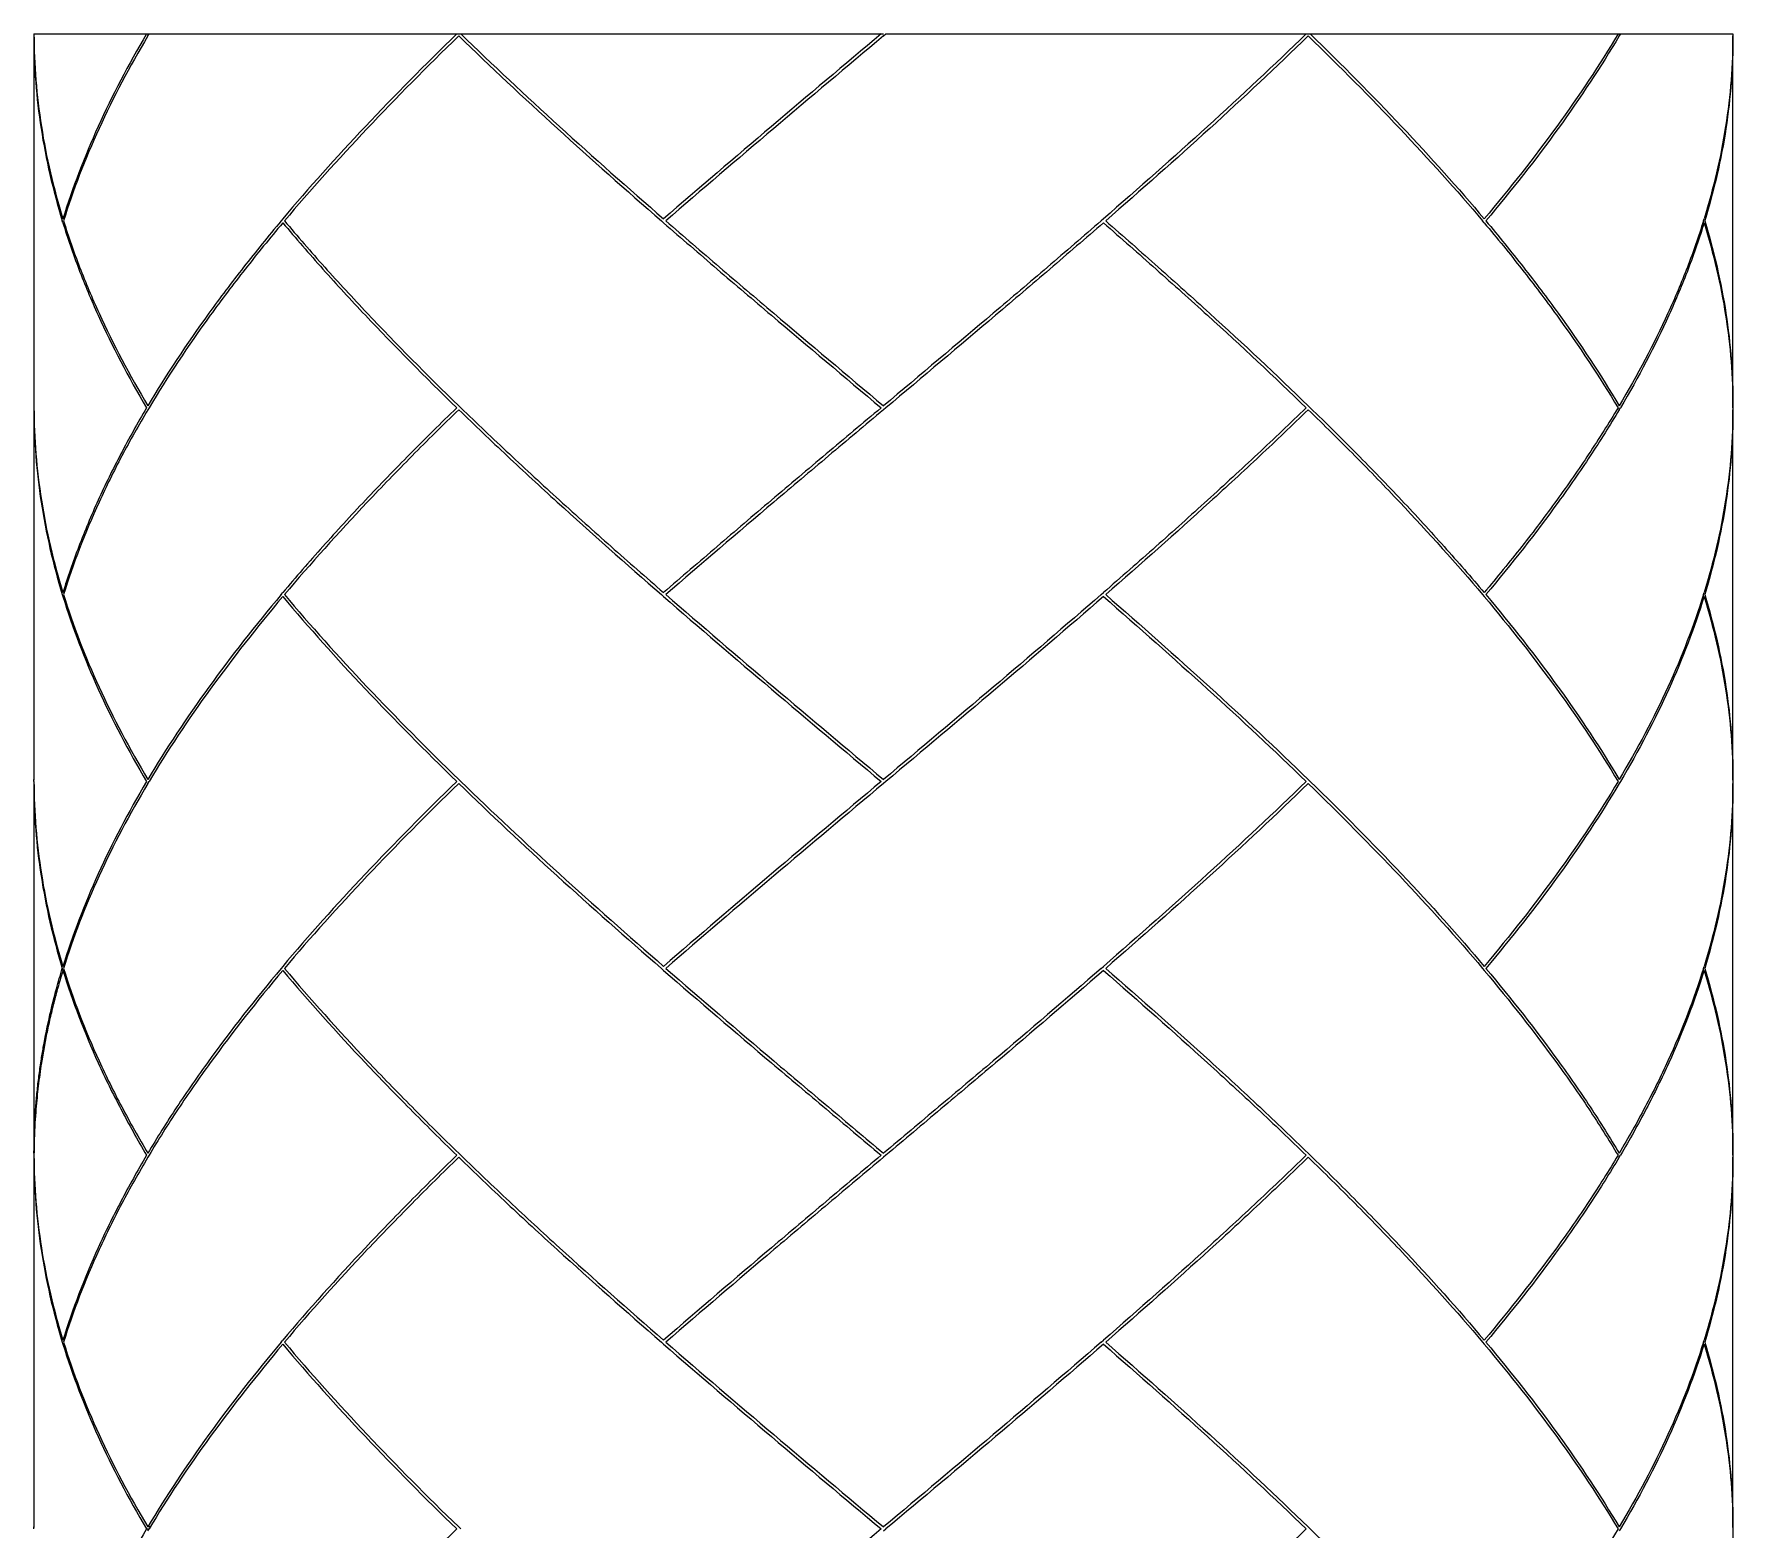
# Model space of a CAD drawing. Header units: millimetres. Extents: x 183.2 to 201.2, y 114.2 to 180.7.
# Drawn here: x 183.24 to 201.24, y 164.83 to 180.66 of the extents above; entities that cross this region are included whole.
import ezdxf

# ---------------------------------------------------------------- set-up
doc = ezdxf.new("R2010")
doc.units = ezdxf.units.MM

msp = doc.modelspace()

# ---------------------------------------------------------------- linework, layer by layer
at = {"color": 7, "linetype": 'Continuous', "lineweight": 15}
for p, q in [((183.235, 180.659), (184.429, 180.659)), ((183.235, 180.638), (183.235, 176.716)), ((184.429, 180.659), (184.454, 180.659)), ((184.441, 180.638), (184.454, 180.659)), ((184.454, 180.659), (187.714, 180.659)), ((187.714, 180.659), (187.776, 180.659)), ((187.757, 180.659), (192.21, 180.659)), ((192.21, 180.659), (192.235, 180.659)), ((192.235, 180.638), (192.26, 180.659)), ((192.26, 180.659), (196.714, 180.659)), ((196.694, 180.659), (196.757, 180.659)), ((196.757, 180.659), (200.017, 180.659)), ((200.017, 180.659), (200.042, 180.659)), ((200.042, 180.659), (200.029, 180.638)), ((200.042, 180.659), (201.235, 180.659)), ((201.235, 176.716), (201.235, 180.638)), ((183.542, 178.659), (183.535, 178.68)), ((185.871, 178.701), (185.854, 178.68)), ((189.882, 178.68), (189.906, 178.659)), ((194.565, 178.701), (194.54, 178.68)), ((198.599, 178.659), (198.582, 178.68)), ((200.922, 178.68), (200.929, 178.701)), ((183.235, 176.721), (183.235, 176.7)), ((183.235, 176.679), (183.235, 172.758)), ((184.454, 176.7), (184.441, 176.679)), ((187.757, 176.7), (187.735, 176.721)), ((192.26, 176.7), (192.235, 176.679)), ((196.735, 176.721), (196.757, 176.7)), ((200.029, 176.679), (200.042, 176.7)), ((201.235, 176.7), (201.235, 176.721)), ((201.235, 172.758), (201.235, 176.679)), ((183.535, 174.722), (183.542, 174.701)), ((185.854, 174.722), (185.871, 174.743)), ((189.882, 174.722), (189.906, 174.701)), ((194.54, 174.722), (194.565, 174.743)), ((198.582, 174.722), (198.599, 174.701)), ((200.922, 174.722), (200.929, 174.743)), ((183.235, 172.742), (183.235, 172.763)), ((183.235, 172.721), (183.235, 168.8)), ((184.441, 172.721), (184.454, 172.742)), ((187.757, 172.742), (187.735, 172.763)), ((192.26, 172.742), (192.235, 172.721)), ((196.735, 172.763), (196.757, 172.742)), ((200.042, 172.742), (200.029, 172.721)), ((201.235, 172.763), (201.235, 172.742)), ((201.235, 168.8), (201.235, 172.721)), ((183.542, 170.742), (183.535, 170.763)), ((185.871, 170.784), (185.854, 170.763)), ((189.906, 170.742), (189.882, 170.763)), ((194.54, 170.763), (194.565, 170.784)), ((198.582, 170.763), (198.599, 170.742)), ((200.922, 170.763), (200.929, 170.784)), ((183.235, 168.805), (183.235, 168.784)), ((183.235, 168.763), (183.235, 164.842)), ((184.454, 168.784), (184.441, 168.763)), ((187.735, 168.805), (187.757, 168.784)), ((192.26, 168.784), (192.235, 168.763)), ((196.735, 168.805), (196.757, 168.784)), ((200.029, 168.763), (200.042, 168.784)), ((201.235, 168.784), (201.235, 168.805)), ((201.235, 164.842), (201.235, 168.763)), ((183.535, 166.804), (183.542, 166.783)), ((185.854, 166.804), (185.871, 166.825)), ((189.882, 166.804), (189.906, 166.783)), ((194.54, 166.804), (194.565, 166.825)), ((198.582, 166.804), (198.599, 166.783)), ((200.922, 166.804), (200.929, 166.825)), ((183.235, 164.826), (183.235, 164.847)), ((184.429, 164.826), (184.454, 164.826)), ((184.468, 164.847), (184.441, 164.847)), ((184.441, 164.805), (184.454, 164.826)), ((187.757, 164.826), (187.735, 164.847)), ((192.235, 164.805), (192.26, 164.826)), ((196.735, 164.847), (196.757, 164.826)), ((200.042, 164.826), (200.029, 164.805)), ((201.235, 164.847), (201.235, 164.826))]:
    msp.add_line(p, q, dxfattribs=at)
for points, knots in [([(183.235, 180.659), (183.236, 180.334), (183.263, 180.006), (183.365, 179.352), (183.441, 179.028), (183.542, 178.701)], [0, 0, 0, 0, 0.5, 0.5, 1, 1, 1, 1]), ([(183.235, 180.638), (183.235, 180.313), (183.26, 179.985), (183.361, 179.331), (183.436, 179.007), (183.535, 178.68)], [0, 0, 0, 0, 0.5, 0.5, 1, 1, 1, 1]), ([(184.429, 180.659), (184.235, 180.334), (184.064, 180.006), (183.767, 179.352), (183.643, 179.028), (183.542, 178.701)], [0, 0, 0, 0, 0.5, 0.5, 1, 1, 1, 1]), ([(184.441, 180.638), (184.247, 180.313), (184.074, 179.985), (183.776, 179.331), (183.65, 179.007), (183.548, 178.68)], [0, 0, 0, 0, 0.5, 0.5, 1, 1, 1, 1]), ([(187.714, 180.659), (187.378, 180.334), (187.054, 180.006), (186.438, 179.352), (186.146, 179.028), (185.871, 178.701)], [0, 0, 0, 0, 0.5, 0.5, 1, 1, 1, 1]), ([(187.735, 180.638), (187.399, 180.313), (187.075, 179.985), (186.457, 179.331), (186.165, 179.007), (185.889, 178.68)], [0, 0, 0, 0, 0.5, 0.5, 1, 1, 1, 1]), ([(187.735, 180.638), (188.071, 180.313), (188.421, 179.985), (189.139, 179.331), (189.506, 179.007), (189.882, 178.68)], [0, 0, 0, 0, 0.5, 0.5, 1, 1, 1, 1]), ([(187.757, 180.659), (188.093, 180.334), (188.444, 180.006), (189.162, 179.352), (189.53, 179.028), (189.906, 178.701)], [0, 0, 0, 0, 0.5, 0.5, 1, 1, 1, 1]), ([(192.21, 180.659), (191.822, 180.334), (191.433, 180.006), (190.663, 179.352), (190.281, 179.028), (189.906, 178.701)], [0, 0, 0, 0, 0.5, 0.5, 1, 1, 1, 1]), ([(192.235, 180.638), (191.847, 180.313), (191.458, 179.985), (190.687, 179.331), (190.306, 179.007), (189.93, 178.68)], [0, 0, 0, 0, 0.5, 0.5, 1, 1, 1, 1]), ([(196.714, 180.659), (196.377, 180.334), (196.027, 180.006), (195.308, 179.352), (194.94, 179.028), (194.565, 178.701)], [0, 0, 0, 0, 0.5, 0.5, 1, 1, 1, 1]), ([(196.735, 180.638), (196.399, 180.313), (196.05, 179.985), (195.332, 179.331), (194.964, 179.007), (194.589, 178.68)], [0, 0, 0, 0, 0.5, 0.5, 1, 1, 1, 1]), ([(196.735, 180.638), (197.071, 180.313), (197.396, 179.985), (198.013, 179.331), (198.306, 179.007), (198.582, 178.68)], [0, 0, 0, 0, 0.5, 0.5, 1, 1, 1, 1]), ([(196.757, 180.659), (197.092, 180.334), (197.416, 180.006), (198.032, 179.352), (198.324, 179.028), (198.599, 178.701)], [0, 0, 0, 0, 0.5, 0.5, 1, 1, 1, 1]), ([(200.017, 180.659), (199.822, 180.334), (199.605, 180.006), (199.131, 179.352), (198.874, 179.028), (198.599, 178.701)], [0, 0, 0, 0, 0.5, 0.5, 1, 1, 1, 1]), ([(200.029, 180.638), (199.835, 180.313), (199.619, 179.985), (199.147, 179.331), (198.891, 179.007), (198.617, 178.68)], [0, 0, 0, 0, 0.5, 0.5, 1, 1, 1, 1]), ([(201.235, 180.659), (201.234, 180.334), (201.208, 180.006), (201.105, 179.352), (201.029, 179.028), (200.929, 178.701)], [0, 0, 0, 0, 0.5, 0.5, 1, 1, 1, 1]), ([(201.235, 180.638), (201.235, 180.313), (201.21, 179.985), (201.11, 179.331), (201.035, 179.007), (200.935, 178.68)], [0, 0, 0, 0, 0.5, 0.5, 1, 1, 1, 1]), ([(183.542, 178.659), (183.592, 178.495), (183.649, 178.332), (183.773, 178.005), (183.841, 177.843), (184.064, 177.354), (184.235, 177.026), (184.429, 176.7)], [0, 0, 0, 0, 0.25, 0.25, 0.5, 0.5, 1, 1, 1, 1]), ([(183.548, 178.68), (183.599, 178.516), (183.656, 178.353), (183.782, 178.026), (183.85, 177.864), (184.074, 177.375), (184.247, 177.047), (184.441, 176.721)], [0, 0, 0, 0, 0.25, 0.25, 0.5, 0.5, 1, 1, 1, 1]), ([(185.854, 178.68), (185.717, 178.516), (185.584, 178.353), (185.328, 178.026), (185.206, 177.864), (184.852, 177.375), (184.635, 177.047), (184.441, 176.721)], [0, 0, 0, 0, 0.25, 0.25, 0.5, 0.5, 1, 1, 1, 1]), ([(185.871, 178.659), (185.734, 178.495), (185.601, 178.332), (185.344, 178.005), (185.221, 177.843), (184.866, 177.354), (184.649, 177.026), (184.454, 176.7)], [0, 0, 0, 0, 0.25, 0.25, 0.5, 0.5, 1, 1, 1, 1]), ([(185.871, 178.659), (186.009, 178.495), (186.151, 178.332), (186.443, 178.005), (186.592, 177.843), (187.054, 177.354), (187.378, 177.026), (187.714, 176.7)], [0, 0, 0, 0, 0.25, 0.25, 0.5, 0.5, 1, 1, 1, 1]), ([(185.889, 178.68), (186.027, 178.516), (186.169, 178.353), (186.462, 178.026), (186.612, 177.864), (187.074, 177.375), (187.399, 177.047), (187.735, 176.721)], [0, 0, 0, 0, 0.25, 0.25, 0.5, 0.5, 1, 1, 1, 1]), ([(189.906, 178.659), (190.094, 178.495), (190.283, 178.332), (190.664, 178.005), (190.855, 177.843), (191.433, 177.354), (191.822, 177.026), (192.21, 176.7)], [0, 0, 0, 0, 0.25, 0.25, 0.5, 0.5, 1, 1, 1, 1]), ([(189.93, 178.68), (190.118, 178.516), (190.307, 178.353), (190.689, 178.026), (190.88, 177.864), (191.458, 177.375), (191.847, 177.047), (192.235, 176.721)], [0, 0, 0, 0, 0.25, 0.25, 0.5, 0.5, 1, 1, 1, 1]), ([(194.54, 178.68), (194.353, 178.516), (194.163, 178.353), (193.782, 178.026), (193.59, 177.864), (193.013, 177.375), (192.624, 177.047), (192.235, 176.721)], [0, 0, 0, 0, 0.25, 0.25, 0.5, 0.5, 1, 1, 1, 1]), ([(194.565, 178.659), (194.377, 178.495), (194.187, 178.332), (193.806, 178.005), (193.615, 177.843), (193.038, 177.354), (192.649, 177.026), (192.26, 176.7)], [0, 0, 0, 0, 0.25, 0.25, 0.5, 0.5, 1, 1, 1, 1]), ([(194.565, 178.659), (194.752, 178.495), (194.939, 178.332), (195.306, 178.005), (195.488, 177.843), (196.027, 177.354), (196.377, 177.026), (196.714, 176.7)], [0, 0, 0, 0, 0.25, 0.25, 0.5, 0.5, 1, 1, 1, 1]), ([(194.589, 178.68), (194.776, 178.516), (194.962, 178.353), (195.33, 178.026), (195.511, 177.864), (196.049, 177.375), (196.399, 177.047), (196.735, 176.721)], [0, 0, 0, 0, 0.25, 0.25, 0.5, 0.5, 1, 1, 1, 1]), ([(198.599, 178.659), (198.737, 178.495), (198.87, 178.332), (199.126, 178.005), (199.249, 177.843), (199.604, 177.354), (199.822, 177.026), (200.017, 176.7)], [0, 0, 0, 0, 0.25, 0.25, 0.5, 0.5, 1, 1, 1, 1]), ([(198.617, 178.68), (198.754, 178.516), (198.887, 178.353), (199.142, 178.026), (199.265, 177.864), (199.619, 177.375), (199.835, 177.047), (200.029, 176.721)], [0, 0, 0, 0, 0.25, 0.25, 0.5, 0.5, 1, 1, 1, 1]), ([(200.922, 178.68), (200.871, 178.516), (200.814, 178.353), (200.689, 178.026), (200.62, 177.864), (200.396, 177.375), (200.224, 177.047), (200.029, 176.721)], [0, 0, 0, 0, 0.25, 0.25, 0.5, 0.5, 1, 1, 1, 1]), ([(200.929, 178.659), (200.878, 178.495), (200.822, 178.332), (200.697, 178.005), (200.629, 177.843), (200.407, 177.354), (200.235, 177.026), (200.042, 176.7)], [0, 0, 0, 0, 0.25, 0.25, 0.5, 0.5, 1, 1, 1, 1]), ([(200.929, 178.659), (200.979, 178.495), (201.023, 178.332), (201.099, 178.005), (201.131, 177.843), (201.208, 177.354), (201.234, 177.026), (201.235, 176.7)], [0, 0, 0, 0, 0.25, 0.25, 0.5, 0.5, 1, 1, 1, 1]), ([(200.935, 178.68), (200.985, 178.516), (201.029, 178.353), (201.103, 178.026), (201.135, 177.864), (201.21, 177.375), (201.235, 177.047), (201.235, 176.721)], [0, 0, 0, 0, 0.25, 0.25, 0.5, 0.5, 1, 1, 1, 1]), ([(183.235, 176.7), (183.236, 176.537), (183.243, 176.375), (183.269, 176.048), (183.288, 175.885), (183.34, 175.558), (183.371, 175.394), (183.447, 175.068), (183.492, 174.906), (183.542, 174.743)], [0, 0, 0, 0, 0.25, 0.25, 0.5, 0.5, 0.75, 0.75, 1, 1, 1, 1]), ([(183.235, 176.679), (183.235, 176.516), (183.242, 176.354), (183.267, 176.027), (183.286, 175.864), (183.361, 175.373), (183.436, 175.048), (183.535, 174.722)], [0, 0, 0, 0, 0.25, 0.25, 0.5, 0.5, 1, 1, 1, 1]), ([(184.429, 176.7), (184.332, 176.537), (184.241, 176.375), (184.07, 176.048), (183.99, 175.885), (183.841, 175.558), (183.773, 175.394), (183.648, 175.068), (183.592, 174.906), (183.542, 174.743)], [0, 0, 0, 0, 0.25, 0.25, 0.5, 0.5, 0.75, 0.75, 1, 1, 1, 1]), ([(184.441, 176.679), (184.344, 176.516), (184.252, 176.354), (184.08, 176.027), (184, 175.864), (183.776, 175.373), (183.65, 175.048), (183.548, 174.722)], [0, 0, 0, 0, 0.25, 0.25, 0.5, 0.5, 1, 1, 1, 1]), ([(187.714, 176.7), (187.546, 176.537), (187.381, 176.375), (187.059, 176.048), (186.901, 175.885), (186.592, 175.558), (186.442, 175.394), (186.15, 175.068), (186.009, 174.906), (185.871, 174.743)], [0, 0, 0, 0, 0.25, 0.25, 0.5, 0.5, 0.75, 0.75, 1, 1, 1, 1]), ([(187.735, 176.679), (187.567, 176.516), (187.402, 176.354), (187.079, 176.027), (186.921, 175.864), (186.457, 175.373), (186.165, 175.048), (185.889, 174.722)], [0, 0, 0, 0, 0.25, 0.25, 0.5, 0.5, 1, 1, 1, 1]), ([(187.735, 176.679), (187.903, 176.516), (188.075, 176.354), (188.423, 176.027), (188.6, 175.864), (189.139, 175.373), (189.507, 175.048), (189.882, 174.722)], [0, 0, 0, 0, 0.25, 0.25, 0.5, 0.5, 1, 1, 1, 1]), ([(187.757, 176.7), (187.925, 176.537), (188.097, 176.375), (188.446, 176.048), (188.623, 175.885), (188.982, 175.558), (189.165, 175.394), (189.532, 175.068), (189.718, 174.906), (189.906, 174.743)], [0, 0, 0, 0, 0.25, 0.25, 0.5, 0.5, 0.75, 0.75, 1, 1, 1, 1]), ([(192.21, 176.7), (192.016, 176.537), (191.822, 176.375), (191.434, 176.048), (191.241, 175.885), (190.855, 175.558), (190.663, 175.394), (190.283, 175.068), (190.094, 174.906), (189.906, 174.743)], [0, 0, 0, 0, 0.25, 0.25, 0.5, 0.5, 0.75, 0.75, 1, 1, 1, 1]), ([(192.235, 176.679), (192.041, 176.516), (191.847, 176.354), (191.459, 176.027), (191.266, 175.864), (190.687, 175.373), (190.306, 175.048), (189.93, 174.722)], [0, 0, 0, 0, 0.25, 0.25, 0.5, 0.5, 1, 1, 1, 1]), ([(196.714, 176.7), (196.545, 176.537), (196.374, 176.375), (196.025, 176.048), (195.848, 175.885), (195.488, 175.558), (195.306, 175.394), (194.938, 175.068), (194.752, 174.906), (194.565, 174.743)], [0, 0, 0, 0, 0.25, 0.25, 0.5, 0.5, 0.75, 0.75, 1, 1, 1, 1]), ([(196.735, 176.679), (196.567, 176.516), (196.396, 176.354), (196.048, 176.027), (195.87, 175.864), (195.332, 175.373), (194.964, 175.048), (194.589, 174.722)], [0, 0, 0, 0, 0.25, 0.25, 0.5, 0.5, 1, 1, 1, 1]), ([(196.735, 176.679), (196.903, 176.516), (197.068, 176.354), (197.392, 176.027), (197.55, 175.864), (198.013, 175.373), (198.306, 175.048), (198.582, 174.722)], [0, 0, 0, 0, 0.25, 0.25, 0.5, 0.5, 1, 1, 1, 1]), ([(196.757, 176.7), (196.925, 176.537), (197.089, 176.375), (197.412, 176.048), (197.57, 175.885), (197.878, 175.558), (198.028, 175.394), (198.32, 175.068), (198.462, 174.906), (198.599, 174.743)], [0, 0, 0, 0, 0.25, 0.25, 0.5, 0.5, 0.75, 0.75, 1, 1, 1, 1]), ([(200.017, 176.7), (199.919, 176.537), (199.816, 176.375), (199.6, 176.048), (199.486, 175.885), (199.249, 175.558), (199.126, 175.394), (198.869, 175.068), (198.737, 174.906), (198.599, 174.743)], [0, 0, 0, 0, 0.25, 0.25, 0.5, 0.5, 0.75, 0.75, 1, 1, 1, 1]), ([(200.029, 176.679), (199.932, 176.516), (199.83, 176.354), (199.614, 176.027), (199.501, 175.864), (199.147, 175.373), (198.891, 175.048), (198.617, 174.722)], [0, 0, 0, 0, 0.25, 0.25, 0.5, 0.5, 1, 1, 1, 1]), ([(201.235, 176.7), (201.235, 176.537), (201.228, 176.375), (201.202, 176.048), (201.182, 175.885), (201.131, 175.558), (201.099, 175.394), (201.023, 175.068), (200.979, 174.906), (200.929, 174.743)], [0, 0, 0, 0, 0.25, 0.25, 0.5, 0.5, 0.75, 0.75, 1, 1, 1, 1]), ([(201.235, 176.679), (201.235, 176.516), (201.229, 176.354), (201.204, 176.027), (201.185, 175.864), (201.11, 175.373), (201.035, 175.048), (200.935, 174.722)], [0, 0, 0, 0, 0.25, 0.25, 0.5, 0.5, 1, 1, 1, 1]), ([(183.542, 174.701), (183.642, 174.374), (183.768, 174.046), (184.064, 173.396), (184.235, 173.068), (184.429, 172.742)], [0, 0, 0, 0, 0.5, 0.5, 1, 1, 1, 1]), ([(183.548, 174.722), (183.65, 174.395), (183.776, 174.067), (184.074, 173.416), (184.247, 173.09), (184.441, 172.763)], [0, 0, 0, 0, 0.5, 0.5, 1, 1, 1, 1]), ([(185.854, 174.722), (185.58, 174.395), (185.323, 174.067), (184.852, 173.416), (184.635, 173.09), (184.441, 172.763)], [0, 0, 0, 0, 0.5, 0.5, 1, 1, 1, 1]), ([(185.871, 174.701), (185.597, 174.374), (185.339, 174.046), (184.866, 173.396), (184.649, 173.068), (184.454, 172.742)], [0, 0, 0, 0, 0.5, 0.5, 1, 1, 1, 1]), ([(185.871, 174.701), (186.146, 174.374), (186.439, 174.046), (187.054, 173.396), (187.378, 173.068), (187.714, 172.742)], [0, 0, 0, 0, 0.5, 0.5, 1, 1, 1, 1]), ([(185.889, 174.722), (186.164, 174.395), (186.458, 174.067), (187.075, 173.416), (187.399, 173.09), (187.735, 172.763)], [0, 0, 0, 0, 0.5, 0.5, 1, 1, 1, 1]), ([(189.906, 174.701), (190.281, 174.374), (190.664, 174.046), (191.433, 173.396), (191.822, 173.068), (192.21, 172.742)], [0, 0, 0, 0, 0.5, 0.5, 1, 1, 1, 1]), ([(189.93, 174.722), (190.306, 174.395), (190.688, 174.067), (191.458, 173.416), (191.847, 173.09), (192.235, 172.763)], [0, 0, 0, 0, 0.5, 0.5, 1, 1, 1, 1]), ([(194.54, 174.722), (194.165, 174.395), (193.782, 174.067), (193.013, 173.416), (192.624, 173.09), (192.235, 172.763)], [0, 0, 0, 0, 0.5, 0.5, 1, 1, 1, 1]), ([(194.565, 174.701), (194.189, 174.374), (193.807, 174.046), (193.038, 173.396), (192.649, 173.068), (192.26, 172.742)], [0, 0, 0, 0, 0.5, 0.5, 1, 1, 1, 1]), ([(194.565, 174.701), (194.94, 174.374), (195.309, 174.046), (196.027, 173.396), (196.376, 173.068), (196.714, 172.742)], [0, 0, 0, 0, 0.5, 0.5, 1, 1, 1, 1]), ([(194.589, 174.722), (194.964, 174.395), (195.333, 174.067), (196.049, 173.416), (196.399, 173.09), (196.735, 172.763)], [0, 0, 0, 0, 0.5, 0.5, 1, 1, 1, 1]), ([(198.599, 174.701), (198.874, 174.374), (199.131, 174.046), (199.605, 173.396), (199.822, 173.068), (200.017, 172.742)], [0, 0, 0, 0, 0.5, 0.5, 1, 1, 1, 1]), ([(198.617, 174.722), (198.891, 174.395), (199.147, 174.067), (199.619, 173.416), (199.835, 173.09), (200.029, 172.763)], [0, 0, 0, 0, 0.5, 0.5, 1, 1, 1, 1]), ([(200.922, 174.722), (200.82, 174.395), (200.694, 174.067), (200.396, 173.416), (200.224, 173.09), (200.029, 172.763)], [0, 0, 0, 0, 0.5, 0.5, 1, 1, 1, 1]), ([(200.929, 174.701), (200.828, 174.374), (200.703, 174.046), (200.407, 173.396), (200.235, 173.068), (200.042, 172.742)], [0, 0, 0, 0, 0.5, 0.5, 1, 1, 1, 1]), ([(200.929, 174.701), (201.029, 174.374), (201.105, 174.046), (201.208, 173.396), (201.234, 173.068), (201.235, 172.742)], [0, 0, 0, 0, 0.5, 0.5, 1, 1, 1, 1]), ([(200.935, 174.722), (201.035, 174.395), (201.11, 174.067), (201.21, 173.416), (201.235, 173.09), (201.235, 172.763)], [0, 0, 0, 0, 0.5, 0.5, 1, 1, 1, 1]), ([(183.235, 172.742), (183.236, 172.415), (183.263, 172.09), (183.365, 171.436), (183.441, 171.11), (183.542, 170.784)], [0, 0, 0, 0, 0.5, 0.5, 1, 1, 1, 1]), ([(183.235, 172.721), (183.235, 172.394), (183.26, 172.069), (183.361, 171.415), (183.436, 171.089), (183.535, 170.763)], [0, 0, 0, 0, 0.5, 0.5, 1, 1, 1, 1]), ([(184.429, 172.742), (184.235, 172.415), (184.064, 172.09), (183.767, 171.436), (183.642, 171.11), (183.542, 170.784)], [0, 0, 0, 0, 0.5, 0.5, 1, 1, 1, 1]), ([(184.441, 172.721), (184.247, 172.394), (184.074, 172.069), (183.776, 171.415), (183.65, 171.089), (183.548, 170.763)], [0, 0, 0, 0, 0.5, 0.5, 1, 1, 1, 1]), ([(187.714, 172.742), (187.377, 172.415), (187.055, 172.09), (186.438, 171.436), (186.146, 171.11), (185.871, 170.784)], [0, 0, 0, 0, 0.5, 0.5, 1, 1, 1, 1]), ([(187.735, 172.721), (187.399, 172.394), (187.075, 172.069), (186.458, 171.415), (186.164, 171.089), (185.889, 170.763)], [0, 0, 0, 0, 0.5, 0.5, 1, 1, 1, 1]), ([(187.735, 172.721), (188.072, 172.394), (188.42, 172.069), (189.138, 171.415), (189.507, 171.089), (189.882, 170.763)], [0, 0, 0, 0, 0.5, 0.5, 1, 1, 1, 1]), ([(187.757, 172.742), (188.094, 172.415), (188.443, 172.09), (189.162, 171.436), (189.531, 171.11), (189.906, 170.784)], [0, 0, 0, 0, 0.5, 0.5, 1, 1, 1, 1]), ([(192.21, 172.742), (191.821, 172.415), (191.434, 172.09), (190.663, 171.436), (190.281, 171.11), (189.906, 170.784)], [0, 0, 0, 0, 0.5, 0.5, 1, 1, 1, 1]), ([(192.235, 172.721), (191.846, 172.394), (191.459, 172.069), (190.687, 171.415), (190.305, 171.089), (189.93, 170.763)], [0, 0, 0, 0, 0.5, 0.5, 1, 1, 1, 1]), ([(196.714, 172.742), (196.376, 172.415), (196.027, 172.09), (195.309, 171.436), (194.94, 171.11), (194.565, 170.784)], [0, 0, 0, 0, 0.5, 0.5, 1, 1, 1, 1]), ([(196.735, 172.721), (196.399, 172.394), (196.05, 172.069), (195.332, 171.415), (194.964, 171.089), (194.589, 170.763)], [0, 0, 0, 0, 0.5, 0.5, 1, 1, 1, 1]), ([(196.735, 172.721), (197.072, 172.394), (197.395, 172.069), (198.013, 171.415), (198.306, 171.089), (198.582, 170.763)], [0, 0, 0, 0, 0.5, 0.5, 1, 1, 1, 1]), ([(196.757, 172.742), (197.093, 172.415), (197.416, 172.09), (198.032, 171.436), (198.325, 171.11), (198.599, 170.784)], [0, 0, 0, 0, 0.5, 0.5, 1, 1, 1, 1]), ([(200.017, 172.742), (199.822, 172.415), (199.605, 172.09), (199.131, 171.436), (198.874, 171.11), (198.599, 170.784)], [0, 0, 0, 0, 0.5, 0.5, 1, 1, 1, 1]), ([(200.029, 172.721), (199.835, 172.394), (199.619, 172.069), (199.147, 171.415), (198.891, 171.089), (198.617, 170.763)], [0, 0, 0, 0, 0.5, 0.5, 1, 1, 1, 1]), ([(201.235, 172.742), (201.234, 172.415), (201.208, 172.09), (201.105, 171.436), (201.029, 171.11), (200.929, 170.784)], [0, 0, 0, 0, 0.5, 0.5, 1, 1, 1, 1]), ([(201.235, 172.721), (201.235, 172.394), (201.21, 172.069), (201.11, 171.415), (201.034, 171.089), (200.935, 170.763)], [0, 0, 0, 0, 0.5, 0.5, 1, 1, 1, 1]), ([(183.235, 168.805), (183.236, 168.859), (183.236, 168.968), (183.243, 169.131), (183.253, 169.294), (183.268, 169.457), (183.287, 169.62), (183.309, 169.776), (183.345, 169.994), (183.397, 170.249), (183.466, 170.528), (183.514, 170.691), (183.535, 170.763)], [0, 0, 0, 0, 0.0833463, 0.1666715, 0.2499755, 0.3332584, 0.4165202, 0.4997608, 0.5728078, 0.7499694, 0.8901298, 1, 1, 1, 1]), ([(183.542, 170.742), (183.526, 170.688), (183.493, 170.579), (183.449, 170.416), (183.409, 170.253), (183.373, 170.089), (183.341, 169.926), (183.309, 169.735), (183.279, 169.517), (183.258, 169.306), (183.24, 169.062), (183.237, 168.898), (183.235, 168.784)], [0, 0, 0, 0, 0.083317, 0.166657, 0.250021, 0.333407, 0.416817, 0.500249, 0.625169, 0.749872, 0.824656, 1, 1, 1, 1]), ([(183.542, 170.742), (183.642, 170.416), (183.767, 170.088), (183.99, 169.599), (184.07, 169.437), (184.241, 169.111), (184.332, 168.947), (184.429, 168.784)], [0, 0, 0, 0, 0.5, 0.5, 0.75, 0.75, 1, 1, 1, 1]), ([(183.548, 170.763), (183.65, 170.437), (183.776, 170.109), (184, 169.62), (184.08, 169.458), (184.252, 169.132), (184.344, 168.968), (184.441, 168.805)], [0, 0, 0, 0, 0.5, 0.5, 0.75, 0.75, 1, 1, 1, 1]), ([(185.854, 170.763), (185.58, 170.437), (185.323, 170.109), (184.969, 169.62), (184.856, 169.458), (184.641, 169.132), (184.538, 168.968), (184.441, 168.805)], [0, 0, 0, 0, 0.5, 0.5, 0.75, 0.75, 1, 1, 1, 1]), ([(185.871, 170.742), (185.597, 170.416), (185.339, 170.088), (184.984, 169.599), (184.871, 169.437), (184.654, 169.111), (184.551, 168.947), (184.454, 168.784)], [0, 0, 0, 0, 0.5, 0.5, 0.75, 0.75, 1, 1, 1, 1]), ([(185.871, 170.742), (186.146, 170.416), (186.439, 170.088), (186.901, 169.599), (187.058, 169.437), (187.381, 169.111), (187.546, 168.947), (187.714, 168.784)], [0, 0, 0, 0, 0.5, 0.5, 0.75, 0.75, 1, 1, 1, 1]), ([(185.889, 170.763), (186.164, 170.437), (186.458, 170.109), (186.921, 169.62), (187.079, 169.458), (187.402, 169.132), (187.567, 168.968), (187.735, 168.805)], [0, 0, 0, 0, 0.5, 0.5, 0.75, 0.75, 1, 1, 1, 1]), ([(189.906, 170.742), (190.281, 170.416), (190.663, 170.088), (191.241, 169.599), (191.434, 169.437), (191.821, 169.111), (192.016, 168.947), (192.21, 168.784)], [0, 0, 0, 0, 0.5, 0.5, 0.75, 0.75, 1, 1, 1, 1]), ([(189.93, 170.763), (190.305, 170.437), (190.688, 170.109), (191.266, 169.62), (191.459, 169.458), (191.846, 169.132), (192.041, 168.968), (192.235, 168.805)], [0, 0, 0, 0, 0.5, 0.5, 0.75, 0.75, 1, 1, 1, 1]), ([(194.54, 170.763), (194.165, 170.437), (193.783, 170.109), (193.205, 169.62), (193.012, 169.458), (192.624, 169.132), (192.43, 168.968), (192.235, 168.805)], [0, 0, 0, 0, 0.5, 0.5, 0.75, 0.75, 1, 1, 1, 1]), ([(194.565, 170.742), (194.19, 170.416), (193.807, 170.088), (193.23, 169.599), (193.036, 169.437), (192.649, 169.111), (192.455, 168.947), (192.26, 168.784)], [0, 0, 0, 0, 0.5, 0.5, 0.75, 0.75, 1, 1, 1, 1]), ([(194.565, 170.742), (194.94, 170.416), (195.309, 170.088), (195.848, 169.599), (196.025, 169.437), (196.373, 169.111), (196.545, 168.947), (196.714, 168.784)], [0, 0, 0, 0, 0.5, 0.5, 0.75, 0.75, 1, 1, 1, 1]), ([(194.589, 170.763), (194.963, 170.437), (195.333, 170.109), (195.871, 169.62), (196.047, 169.458), (196.395, 169.132), (196.567, 168.968), (196.735, 168.805)], [0, 0, 0, 0, 0.5, 0.5, 0.75, 0.75, 1, 1, 1, 1]), ([(198.599, 170.742), (198.874, 170.416), (199.131, 170.088), (199.486, 169.599), (199.6, 169.437), (199.816, 169.111), (199.919, 168.947), (200.017, 168.784)], [0, 0, 0, 0, 0.5, 0.5, 0.75, 0.75, 1, 1, 1, 1]), ([(198.617, 170.763), (198.891, 170.437), (199.147, 170.109), (199.501, 169.62), (199.614, 169.458), (199.83, 169.132), (199.932, 168.968), (200.029, 168.805)], [0, 0, 0, 0, 0.5, 0.5, 0.75, 0.75, 1, 1, 1, 1]), ([(200.922, 170.763), (200.821, 170.437), (200.694, 170.109), (200.471, 169.62), (200.39, 169.458), (200.218, 169.132), (200.127, 168.968), (200.029, 168.805)], [0, 0, 0, 0, 0.5, 0.5, 0.75, 0.75, 1, 1, 1, 1]), ([(200.929, 170.742), (200.828, 170.416), (200.703, 170.088), (200.481, 169.599), (200.401, 169.437), (200.23, 169.111), (200.139, 168.947), (200.042, 168.784)], [0, 0, 0, 0, 0.5, 0.5, 0.75, 0.75, 1, 1, 1, 1]), ([(200.929, 170.742), (201.029, 170.416), (201.105, 170.088), (201.182, 169.599), (201.202, 169.437), (201.228, 169.111), (201.235, 168.947), (201.235, 168.784)], [0, 0, 0, 0, 0.5, 0.5, 0.75, 0.75, 1, 1, 1, 1]), ([(200.935, 170.763), (201.034, 170.437), (201.11, 170.109), (201.185, 169.62), (201.204, 169.458), (201.229, 169.132), (201.235, 168.968), (201.235, 168.805)], [0, 0, 0, 0, 0.5, 0.5, 0.75, 0.75, 1, 1, 1, 1]), ([(183.235, 168.784), (183.236, 168.62), (183.243, 168.457), (183.269, 168.131), (183.288, 167.968), (183.365, 167.479), (183.441, 167.151), (183.542, 166.825)], [0, 0, 0, 0, 0.25, 0.25, 0.5, 0.5, 1, 1, 1, 1]), ([(183.235, 168.763), (183.235, 168.599), (183.242, 168.436), (183.267, 168.11), (183.286, 167.947), (183.361, 167.458), (183.436, 167.13), (183.535, 166.804)], [0, 0, 0, 0, 0.25, 0.25, 0.5, 0.5, 1, 1, 1, 1]), ([(184.429, 168.784), (184.332, 168.62), (184.241, 168.457), (184.07, 168.131), (183.99, 167.968), (183.767, 167.479), (183.642, 167.151), (183.542, 166.825)], [0, 0, 0, 0, 0.25, 0.25, 0.5, 0.5, 1, 1, 1, 1]), ([(184.441, 168.763), (184.344, 168.599), (184.252, 168.436), (184.08, 168.11), (184, 167.947), (183.776, 167.458), (183.65, 167.13), (183.548, 166.804)], [0, 0, 0, 0, 0.25, 0.25, 0.5, 0.5, 1, 1, 1, 1]), ([(187.714, 168.784), (187.546, 168.62), (187.381, 168.457), (187.058, 168.131), (186.901, 167.968), (186.439, 167.479), (186.146, 167.151), (185.871, 166.825)], [0, 0, 0, 0, 0.25, 0.25, 0.5, 0.5, 1, 1, 1, 1]), ([(187.735, 168.763), (187.567, 168.599), (187.402, 168.436), (187.079, 168.11), (186.921, 167.947), (186.458, 167.458), (186.164, 167.13), (185.889, 166.804)], [0, 0, 0, 0, 0.25, 0.25, 0.5, 0.5, 1, 1, 1, 1]), ([(187.735, 168.763), (187.904, 168.599), (188.075, 168.436), (188.423, 168.11), (188.6, 167.947), (189.138, 167.458), (189.507, 167.13), (189.882, 166.804)], [0, 0, 0, 0, 0.25, 0.25, 0.5, 0.5, 1, 1, 1, 1]), ([(187.757, 168.784), (187.926, 168.62), (188.097, 168.457), (188.446, 168.131), (188.623, 167.968), (189.161, 167.479), (189.531, 167.151), (189.906, 166.825)], [0, 0, 0, 0, 0.25, 0.25, 0.5, 0.5, 1, 1, 1, 1]), ([(192.21, 168.784), (192.016, 168.62), (191.821, 168.457), (191.434, 168.131), (191.241, 167.968), (190.663, 167.479), (190.281, 167.151), (189.906, 166.825)], [0, 0, 0, 0, 0.25, 0.25, 0.5, 0.5, 1, 1, 1, 1]), ([(192.235, 168.763), (192.041, 168.599), (191.846, 168.436), (191.459, 168.11), (191.266, 167.947), (190.688, 167.458), (190.305, 167.13), (189.93, 166.804)], [0, 0, 0, 0, 0.25, 0.25, 0.5, 0.5, 1, 1, 1, 1]), ([(196.714, 168.784), (196.545, 168.62), (196.373, 168.457), (196.025, 168.131), (195.848, 167.968), (195.309, 167.479), (194.94, 167.151), (194.565, 166.825)], [0, 0, 0, 0, 0.25, 0.25, 0.5, 0.5, 1, 1, 1, 1]), ([(196.735, 168.763), (196.567, 168.599), (196.395, 168.436), (196.047, 168.11), (195.871, 167.947), (195.333, 167.458), (194.963, 167.13), (194.589, 166.804)], [0, 0, 0, 0, 0.25, 0.25, 0.5, 0.5, 1, 1, 1, 1]), ([(196.735, 168.763), (196.904, 168.599), (197.069, 168.436), (197.392, 168.11), (197.55, 167.947), (198.013, 167.458), (198.306, 167.13), (198.582, 166.804)], [0, 0, 0, 0, 0.25, 0.25, 0.5, 0.5, 1, 1, 1, 1]), ([(196.757, 168.784), (196.925, 168.62), (197.09, 168.457), (197.412, 168.131), (197.57, 167.968), (198.032, 167.479), (198.325, 167.151), (198.599, 166.825)], [0, 0, 0, 0, 0.25, 0.25, 0.5, 0.5, 1, 1, 1, 1]), ([(200.017, 168.784), (199.919, 168.62), (199.816, 168.457), (199.6, 168.131), (199.486, 167.968), (199.131, 167.479), (198.874, 167.151), (198.599, 166.825)], [0, 0, 0, 0, 0.25, 0.25, 0.5, 0.5, 1, 1, 1, 1]), ([(200.029, 168.763), (199.932, 168.599), (199.83, 168.436), (199.614, 168.11), (199.501, 167.947), (199.147, 167.458), (198.891, 167.13), (198.617, 166.804)], [0, 0, 0, 0, 0.25, 0.25, 0.5, 0.5, 1, 1, 1, 1]), ([(201.235, 168.784), (201.235, 168.62), (201.228, 168.457), (201.202, 168.131), (201.182, 167.968), (201.105, 167.479), (201.029, 167.151), (200.929, 166.825)], [0, 0, 0, 0, 0.25, 0.25, 0.5, 0.5, 1, 1, 1, 1]), ([(201.235, 168.763), (201.235, 168.599), (201.229, 168.436), (201.204, 168.11), (201.185, 167.947), (201.11, 167.458), (201.034, 167.13), (200.935, 166.804)], [0, 0, 0, 0, 0.25, 0.25, 0.5, 0.5, 1, 1, 1, 1]), ([(183.542, 166.783), (183.642, 166.458), (183.767, 166.131), (184.064, 165.477), (184.235, 165.152), (184.429, 164.826)], [0, 0, 0, 0, 0.5, 0.5, 1, 1, 1, 1]), ([(183.548, 166.804), (183.65, 166.479), (183.776, 166.152), (184.074, 165.498), (184.247, 165.173), (184.441, 164.847)], [0, 0, 0, 0, 0.5, 0.5, 1, 1, 1, 1]), ([(185.854, 166.804), (185.58, 166.479), (185.324, 166.152), (184.851, 165.498), (184.635, 165.173), (184.441, 164.847)], [0, 0, 0, 0, 0.5, 0.5, 1, 1, 1, 1]), ([(185.871, 166.783), (185.597, 166.458), (185.34, 166.131), (184.865, 165.477), (184.649, 165.152), (184.454, 164.826)], [0, 0, 0, 0, 0.5, 0.5, 1, 1, 1, 1]), ([(185.871, 166.783), (186.146, 166.458), (186.438, 166.131), (187.055, 165.477), (187.377, 165.152), (187.714, 164.826)], [0, 0, 0, 0, 0.5, 0.5, 1, 1, 1, 1]), ([(185.889, 166.804), (186.164, 166.479), (186.458, 166.152), (187.075, 165.498), (187.399, 165.173), (187.735, 164.847)], [0, 0, 0, 0, 0.5, 0.5, 1, 1, 1, 1]), ([(189.906, 166.783), (190.281, 166.458), (190.663, 166.131), (191.434, 165.477), (191.821, 165.152), (192.21, 164.826)], [0, 0, 0, 0, 0.5, 0.5, 1, 1, 1, 1]), ([(189.93, 166.804), (190.305, 166.479), (190.687, 166.152), (191.459, 165.498), (191.846, 165.173), (192.235, 164.847)], [0, 0, 0, 0, 0.5, 0.5, 1, 1, 1, 1]), ([(194.54, 166.804), (194.165, 166.479), (193.783, 166.152), (193.012, 165.498), (192.624, 165.173), (192.235, 164.847)], [0, 0, 0, 0, 0.5, 0.5, 1, 1, 1, 1]), ([(194.565, 166.783), (194.19, 166.458), (193.808, 166.131), (193.037, 165.477), (192.649, 165.152), (192.26, 164.826)], [0, 0, 0, 0, 0.5, 0.5, 1, 1, 1, 1]), ([(194.565, 166.783), (194.94, 166.458), (195.309, 166.131), (196.027, 165.477), (196.376, 165.152), (196.714, 164.826)], [0, 0, 0, 0, 0.5, 0.5, 1, 1, 1, 1]), ([(194.589, 166.804), (194.964, 166.479), (195.332, 166.152), (196.05, 165.498), (196.399, 165.173), (196.735, 164.847)], [0, 0, 0, 0, 0.5, 0.5, 1, 1, 1, 1]), ([(198.599, 166.783), (198.874, 166.458), (199.131, 166.131), (199.605, 165.477), (199.822, 165.152), (200.017, 164.826)], [0, 0, 0, 0, 0.5, 0.5, 1, 1, 1, 1]), ([(198.617, 166.804), (198.891, 166.479), (199.147, 166.152), (199.619, 165.498), (199.835, 165.173), (200.029, 164.847)], [0, 0, 0, 0, 0.5, 0.5, 1, 1, 1, 1]), ([(200.922, 166.804), (200.821, 166.479), (200.695, 166.152), (200.396, 165.498), (200.224, 165.173), (200.029, 164.847)], [0, 0, 0, 0, 0.5, 0.5, 1, 1, 1, 1]), ([(200.929, 166.783), (200.828, 166.458), (200.703, 166.131), (200.407, 165.477), (200.235, 165.152), (200.042, 164.826)], [0, 0, 0, 0, 0.5, 0.5, 1, 1, 1, 1]), ([(200.929, 166.783), (201.029, 166.458), (201.105, 166.131), (201.208, 165.477), (201.234, 165.152), (201.235, 164.826)], [0, 0, 0, 0, 0.5, 0.5, 1, 1, 1, 1]), ([(200.935, 166.804), (201.034, 166.479), (201.11, 166.152), (201.21, 165.498), (201.235, 165.173), (201.235, 164.847)], [0, 0, 0, 0, 0.5, 0.5, 1, 1, 1, 1]), ([(184.429, 164.826), (184.235, 164.499), (184.064, 164.172), (183.768, 163.521), (183.642, 163.193), (183.542, 162.867)], [0, 0, 0, 0, 0.5, 0.5, 1, 1, 1, 1]), ([(187.714, 164.826), (187.378, 164.499), (187.054, 164.172), (186.439, 163.521), (186.146, 163.193), (185.871, 162.867)], [0, 0, 0, 0, 0.5, 0.5, 1, 1, 1, 1]), ([(192.21, 164.826), (191.822, 164.499), (191.433, 164.172), (190.664, 163.521), (190.281, 163.193), (189.906, 162.867)], [0, 0, 0, 0, 0.5, 0.5, 1, 1, 1, 1]), ([(196.714, 164.826), (196.376, 164.499), (196.027, 164.172), (195.309, 163.521), (194.94, 163.193), (194.565, 162.867)], [0, 0, 0, 0, 0.5, 0.5, 1, 1, 1, 1]), ([(196.757, 164.826), (197.093, 164.499), (197.416, 164.172), (198.031, 163.521), (198.324, 163.193), (198.599, 162.867)], [0, 0, 0, 0, 0.5, 0.5, 1, 1, 1, 1]), ([(200.017, 164.826), (199.822, 164.499), (199.605, 164.172), (199.131, 163.521), (198.874, 163.193), (198.599, 162.867)], [0, 0, 0, 0, 0.5, 0.5, 1, 1, 1, 1]), ([(201.235, 164.826), (201.234, 164.499), (201.208, 164.172), (201.105, 163.521), (201.029, 163.193), (200.929, 162.867)], [0, 0, 0, 0, 0.5, 0.5, 1, 1, 1, 1])]:
    msp.add_open_spline(points, degree=3, knots=knots, dxfattribs=at)

doc.saveas('drawing.dxf')
